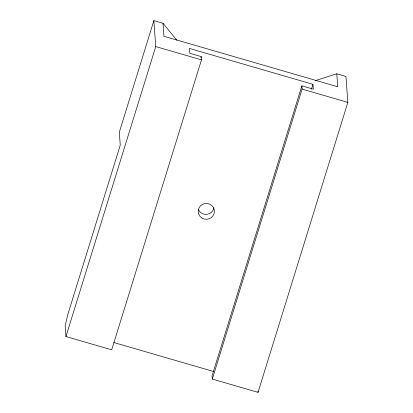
<?xml version="1.0" encoding="UTF-8"?>
<svg xmlns="http://www.w3.org/2000/svg" width="413" height="413" viewBox="0 0 413 413"><rect width="100%" height="100%" fill="white"/><g stroke="black" fill="none" stroke-linecap="round" stroke-linejoin="round"><path stroke-width="0.62" d="M176.867 40.247L162.996 23.309L153.853 20.65L119.311 132.175L120.26 145.139L67.758 314.654L65.156 325.738L65.946 336.538L111.686 349.826L201.492 59.859L201.25 56.622L189.82 53.298L189.459 48.44L312.951 84.319L313.307 89.177L301.872 85.858L212.065 375.82L212.303 379.062L258.037 392.35L347.844 102.388L345.939 76.462L336.796 73.803L315.289 80.649M65.946 336.538L155.753 46.571L153.853 20.65M200.873 57.851L201.25 56.622M212.303 379.062L302.11 89.094L301.872 85.858M311.423 89.244L312.951 84.319M155.753 46.571L201.492 59.859M302.11 89.094L347.844 102.388M113.854 342.527L213.882 371.592M336.796 73.803L337.746 86.766L163.951 36.272L162.996 23.309M257.944 391.08L258.037 392.35M213.96 207.749A8.126 7.914 -4.2 0 1 198.348 209.324M202.019 218.1A8.126 7.914 -4.2 0 0 214.419 211.58A8.126 7.914 -4.2 0 0 202.463 204.399A8.126 7.914 -4.2 0 0 202.019 218.1"/></g></svg>
